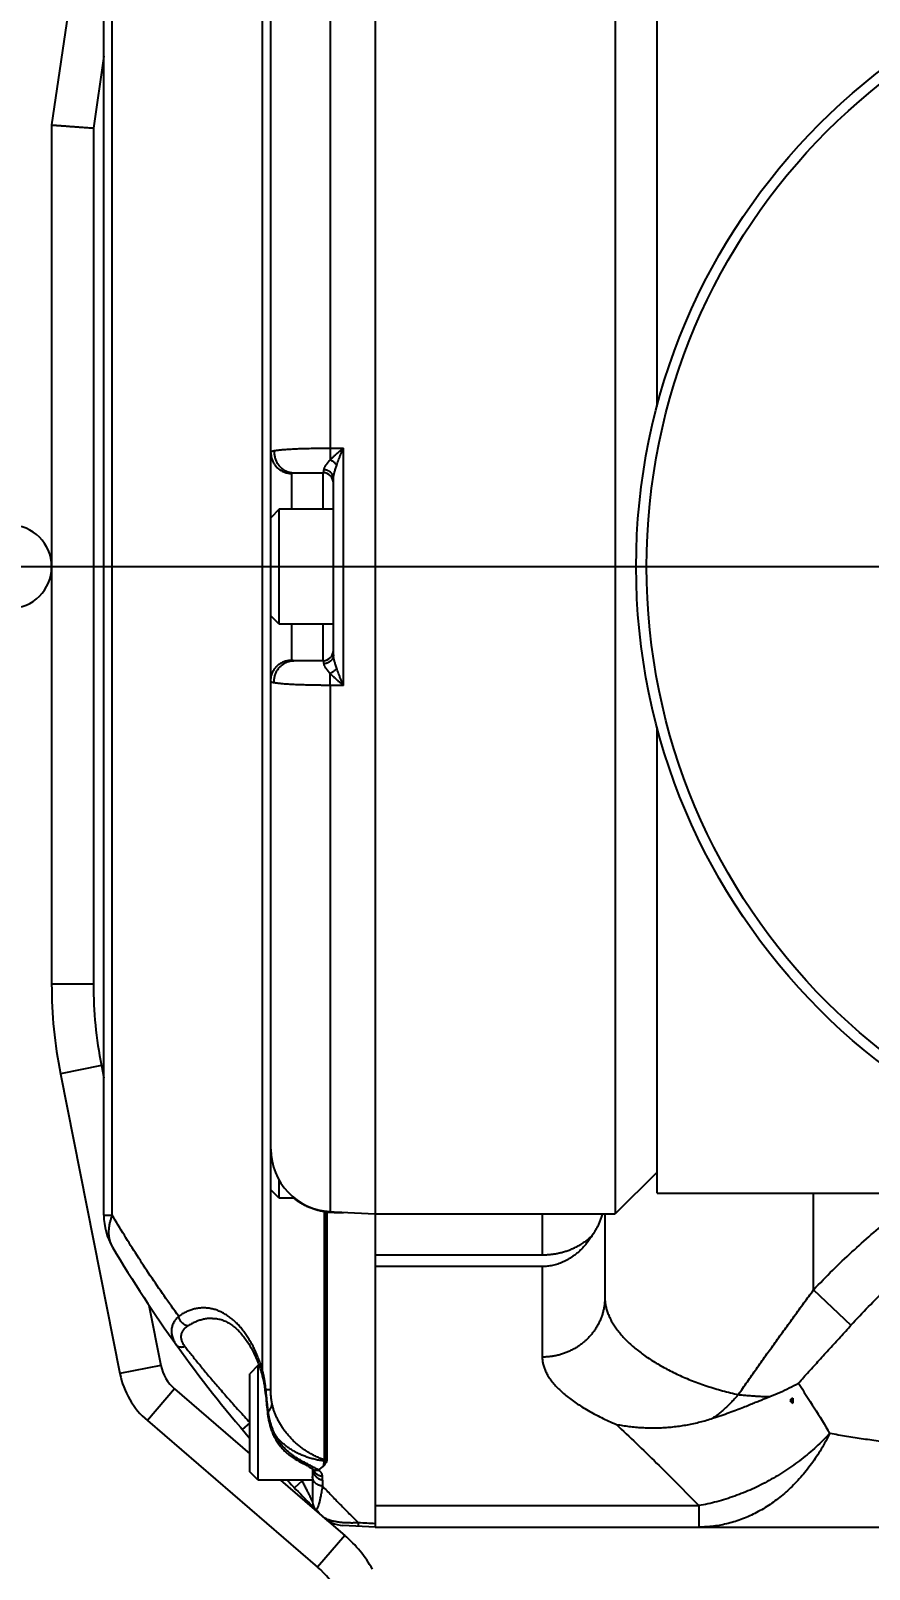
# Model space of a CAD drawing. Extents: x 0 to 3364, y 0 to 2376.
# Drawn here: x 867.2 to 907.3, y 1462.3 to 1536 of the extents above; entities that cross this region are included whole.
import ezdxf

# ---------------------------------------------------------------- set-up
doc = ezdxf.new("R2010")
doc.units = 0
doc.header["$LTSCALE"] = 185.02
doc.header["$PDMODE"] = 3
doc.header["$PDSIZE"] = 0.3125
doc.linetypes.add('CENTER', pattern=[0.6, 0.375, -0.075, 0.075, -0.075])
doc.layers.get('0').update_dxf_attribs({"linetype": 'CONTINUOUS'})
doc.layers.get('DEFPOINTS').update_dxf_attribs({"linetype": 'CONTINUOUS'})
doc.layers.add('95_ALL_DIM', color=7, linetype='CONTINUOUS')
doc.layers.add('DEFAULT_1', color=7, linetype='CENTER')
doc.styles.get("Standard").update_dxf_attribs({"font": 'txt', "width": 0.8})
doc.dimstyles.new('DIMSTYLE_2', dxfattribs={"dimtxt": 16, "dimasz": 6, "dimexe": 0.18, "dimexo": 0.0625, "dimgap": 0.09, "dimtad": 1, "dimdec": 3, "dimdsep": 46, "dimtxsty": 'Standard', "dimblk": 'OPEN', "dimblk1": 'OPEN', "dimblk2": 'OPEN', "dimcen": 0.09, "dimadec": 0, "dimazin": 0, "dimtp": 0.5, "dimtm": 0.5, "dimtfac": 1, "dimtdec": 3, "dimtofl": 0, "dimtmove": 0, "dimatfit": 3, "dimldrblk": 'OPEN', "dimfxl": 1, "dimtolj": 1, "dimarcsym": 0})

# ---------------------------------------------------------------- blocks, each defined once
blk = doc.blocks.new('_OPEN')
at = {"color": 0, "linetype": 'ByBlock'}
for p, q in [((0, 0), (-1, 0.233)), ((-1, -0.233), (0, 0)), ((-1, 0), (0, 0))]:
    blk.add_line(p, q, dxfattribs=at)
blk = doc.blocks.new('*D6')
at = {"layer": '95_ALL_DIM', "color": 0, "transparency": 16777216}
for p, q in [((827.164, 1490.032), (827.164, 1657.481)), ((833.164, 1657.301), (1019.164, 1657.301)), ((1025.164, 1490.032), (1025.164, 1657.481))]:
    blk.add_line(p, q, dxfattribs=at)
at = {"layer": 'DEFPOINTS', "color": 0, "transparency": 16777216}
for p in [(1025.164, 1657.301), (827.164, 1489.97), (1025.164, 1489.97)]:
    blk.add_point(p, dxfattribs=at)
at = {"layer": '95_ALL_DIM', "color": 0, "transparency": 16777216, "xscale": 6, "yscale": 6, "zscale": 6, "rotation": 180}
blk.add_blockref('_OPEN', (827.164, 1657.301), dxfattribs=at)
at = {"layer": '95_ALL_DIM', "color": 0, "transparency": 16777216, "xscale": 6, "yscale": 6, "zscale": 6}
blk.add_blockref('_OPEN', (1025.164, 1657.301), dxfattribs=at)
at = {"layer": '95_ALL_DIM', "color": 0, "transparency": 16777216, "insert": (927.221, 1665.391), "char_height": 16, "attachment_point": 5}
blk.add_mtext('\\A1;198', dxfattribs=at)

msp = doc.modelspace()

# ---------------------------------------------------------------- linework, layer by layer
for p, q in [((878.6641, 1470.881), (878.6641, 1549.7218)), ((878.2622, 1471.8287), (878.2622, 1548.7741)), ((870.1641, 1545.2134), (868.1641, 1531.4595)), ((870.6641, 1479.241), (870.6641, 1541.3618)), ((871.0661, 1479.2408), (871.0661, 1541.362)), ((881.5071, 1541.1884), (881.5071, 1515.9852)), ((883.6641, 1541.3014), (883.6641, 1464.3014)), ((895.1641, 1541.3014), (895.1641, 1479.3014)), ((897.1641, 1517.9801), (897.1641, 1540.3014)), ((870.6641, 1534.7533), (870.1641, 1531.3149)), ((868.1641, 1531.4595), (868.1641, 1490.3014)), ((870.1641, 1531.3149), (870.1641, 1490.3014)), ((882.138, 1504.6178), (882.138, 1515.985)), ((879.6641, 1513.0514), (879.6641, 1514.77)), ((879.7707, 1514.8014), (881.1641, 1514.8014)), ((881.1641, 1513.0514), (881.1641, 1514.8014)), ((881.6641, 1506.076), (881.6641, 1514.5268)), ((879.0641, 1513.0514), (878.6641, 1512.6514)), ((879.0641, 1507.5514), (879.0641, 1513.0514)), ((881.6641, 1513.0514), (879.0641, 1513.0514)), ((879.0641, 1507.5514), (878.6641, 1507.9514)), ((881.6641, 1507.5514), (879.0641, 1507.5514)), ((879.6641, 1505.8328), (879.6641, 1507.5514)), ((881.1641, 1505.8014), (881.1641, 1507.5514)), ((881.1641, 1505.8014), (879.7707, 1505.8014)), ((881.5071, 1504.6176), (881.5071, 1479.4145)), ((897.1641, 1480.3014), (897.1641, 1502.6227)), ((870.1641, 1490.3014), (868.1641, 1490.3014)), ((870.5467, 1486.4083), (868.585, 1486.019)), ((870.5467, 1486.4083), (870.6641, 1485.8165)), ((868.585, 1486.019), (871.4355, 1471.6549)), ((897.1641, 1481.3014), (895.1641, 1479.3014)), ((879.0641, 1480.0514), (878.6641, 1480.4514)), ((879.0641, 1480.0514), (879.0641, 1480.9139)), ((879.8107, 1480.0514), (879.0641, 1480.0514)), ((897.1641, 1480.3014), (915.6641, 1480.3014)), ((904.6641, 1475.672), (904.6641, 1480.3014)), ((870.6641, 1479.241), (871.0661, 1479.241)), ((881.2356, 1479.4411), (881.2688, 1479.4352)), ((881.2356, 1467.5191), (881.2356, 1479.4071)), ((881.2746, 1467.5125), (881.2746, 1479.3999)), ((881.3589, 1479.4222), (883.6641, 1479.3014)), ((881.3589, 1467.5018), (881.3589, 1479.3882)), ((882.138, 1479.3712), (882.138, 1479.3814)), ((883.6641, 1479.3014), (895.1641, 1479.3014)), ((891.6641, 1479.3014), (891.6641, 1477.3453)), ((894.6641, 1479.3014), (894.6641, 1475.2929)), ((883.6641, 1477.3453), (891.6641, 1477.3453)), ((891.6641, 1476.7824), (883.6641, 1476.7824)), ((891.6641, 1476.7824), (891.6641, 1472.4443)), ((904.6641, 1475.672), (906.4558, 1473.9705)), ((872.8236, 1474.9352), (873.3973, 1472.0442)), ((873.3973, 1472.0442), (871.4355, 1471.6549)), ((878.0641, 1472.0514), (877.6641, 1471.6514)), ((877.6641, 1466.9514), (877.6641, 1471.6514)), ((878.0641, 1466.5514), (878.0641, 1472.0514)), ((878.0956, 1472.0514), (878.0641, 1472.0514)), ((874.0546, 1470.9175), (872.7501, 1469.4014)), ((874.0546, 1470.9175), (877.6641, 1467.8117)), ((878.3903, 1470.8179), (878.3981, 1470.7549)), ((878.6641, 1470.881), (878.426, 1470.881)), ((878.3981, 1470.7549), (878.4171, 1470.5944)), ((878.4171, 1470.5944), (878.4358, 1470.4268)), ((878.4358, 1470.4268), (878.4644, 1470.1623)), ((878.4644, 1470.1623), (878.484, 1469.9772)), ((903.5303, 1470.3735), (903.6641, 1470.3735)), ((903.6641, 1470.4737), (903.6641, 1470.2316)), ((872.7501, 1469.4014), (880.9065, 1462.3835)), ((878.484, 1469.9772), (878.506, 1469.7635)), ((877.6641, 1469.2927), (877.2926, 1468.9786)), ((878.6217, 1469.1677), (878.6859, 1469.1855)), ((878.8557, 1468.576), (878.9372, 1468.619)), ((879.9286, 1467.5048), (879.9663, 1467.5755)), ((879.9286, 1467.5048), (880.0268, 1467.452)), ((880.0268, 1467.452), (880.1809, 1467.3682)), ((880.1809, 1467.3682), (880.317, 1467.2936)), ((880.317, 1467.2936), (880.3973, 1467.2491)), ((880.3973, 1467.2491), (880.4521, 1467.2183)), ((880.4521, 1467.2183), (880.4862, 1467.199)), ((880.4862, 1467.199), (880.5182, 1467.1807)), ((880.5182, 1467.1807), (880.5483, 1467.1632)), ((880.5483, 1467.1632), (880.5764, 1467.1467)), ((878.0641, 1466.5514), (877.6641, 1466.9514)), ((880.6641, 1466.5514), (878.0641, 1466.5514)), ((879.1289, 1466.5514), (881.1096, 1464.8472)), ((880.1641, 1466.5264), (879.8019, 1466.1817)), ((880.1641, 1466.5264), (880.1641, 1466.5514)), ((880.6641, 1467.0924), (880.6641, 1465.4991)), ((881.138, 1466.5545), (881.138, 1466.7519)), ((881.138, 1466.5545), (881.138, 1466.2704)), ((883.6641, 1465.3295), (899.1706, 1465.3295)), ((899.1706, 1465.3295), (899.1706, 1464.3014)), ((881.333, 1464.6549), (882.211, 1463.8995)), ((883.6641, 1464.3014), (882.1196, 1464.3824)), ((883.6641, 1464.3014), (968.6641, 1464.3014)), ((882.211, 1463.8995), (880.9065, 1462.3835))]:
    msp.add_line(p, q)
for points in [[(881.2688, 1479.4352), (881.2789, 1479.4329), (881.2947, 1479.4298), (881.3107, 1479.4271), (881.3267, 1479.425), (881.3427, 1479.4233), (881.3589, 1479.4222)], [(875.8747, 1474.3014), (875.8948, 1474.3013), (875.9514, 1474.2992), (876.0073, 1474.2948), (876.0626, 1474.2882), (876.1173, 1474.2794), (876.1714, 1474.2684), (876.2251, 1474.2554), (876.2782, 1474.2403), (876.3309, 1474.2232), (876.3831, 1474.2042), (876.4348, 1474.1833), (876.4861, 1474.1605), (876.5369, 1474.136), (876.5872, 1474.1096), (876.637, 1474.0816), (876.6862, 1474.0518), (876.735, 1474.0204), (876.7832, 1473.9874), (876.831, 1473.9528), (876.8782, 1473.9167), (876.925, 1473.8789), (876.9713, 1473.8396), (877.0172, 1473.7988), (877.0626, 1473.7564), (877.1075, 1473.7125), (877.152, 1473.6672), (877.1959, 1473.6204), (877.2393, 1473.5721), (877.2822, 1473.5225), (877.3246, 1473.4715), (877.3664, 1473.4191), (877.4076, 1473.3653), (877.4483, 1473.3103), (877.4884, 1473.2539), (877.5278, 1473.1964), (877.5667, 1473.1376), (877.6049, 1473.0776), (877.6425, 1473.0164), (877.6794, 1472.9541), (877.7156, 1472.8906), (877.7512, 1472.8261), (877.7861, 1472.7606), (877.8202, 1472.694), (877.8537, 1472.6264), (877.8864, 1472.5579), (877.9184, 1472.4885), (877.9497, 1472.4181), (877.9802, 1472.3469), (878.01, 1472.2749), (878.039, 1472.202), (878.0672, 1472.1284), (878.0947, 1472.054), (878.1214, 1471.9789), (878.1473, 1471.9031), (878.1724, 1471.8267), (878.1967, 1471.7496), (878.2161, 1471.6856)], [(878.2161, 1471.6856), (878.2275, 1471.6468), (878.2422, 1471.5942), (878.2565, 1471.5405), (878.2703, 1471.4855), (878.2837, 1471.4293), (878.2966, 1471.3719), (878.3091, 1471.3133), (878.3211, 1471.2534), (878.3326, 1471.1924), (878.3437, 1471.1302), (878.3544, 1471.0669), (878.3645, 1471.0024), (878.3742, 1470.9367), (878.3835, 1470.8699), (878.3903, 1470.8179)], [(878.506, 1469.7635), (878.5125, 1469.7087), (878.5199, 1469.6537), (878.5281, 1469.5985), (878.5372, 1469.5431), (878.5473, 1469.4876), (878.5582, 1469.4318), (878.57, 1469.376), (878.5827, 1469.32), (878.5963, 1469.2638), (878.6108, 1469.2076), (878.6217, 1469.1677)], [(878.6217, 1469.1677), (878.6332, 1469.1271), (878.6497, 1469.0727), (878.6671, 1469.0187), (878.6854, 1468.9654), (878.7047, 1468.9127), (878.7248, 1468.8606), (878.7458, 1468.8091), (878.7677, 1468.7582), (878.7904, 1468.708), (878.8139, 1468.6584), (878.8383, 1468.6096), (878.8557, 1468.576)], [(878.8557, 1468.576), (878.8758, 1468.5386), (878.904, 1468.4885), (878.9333, 1468.4392), (878.9636, 1468.3905), (878.995, 1468.3427), (879.0275, 1468.2955), (879.061, 1468.2491), (879.0956, 1468.2035), (879.1312, 1468.1587), (879.1678, 1468.1147), (879.2054, 1468.0714), (879.2441, 1468.029), (879.2838, 1467.9873), (879.3245, 1467.9466), (879.3662, 1467.9066), (879.4089, 1467.8675), (879.4525, 1467.8292), (879.4972, 1467.7918), (879.5429, 1467.7553), (879.5895, 1467.7198), (879.6371, 1467.6851), (879.6857, 1467.6513), (879.7352, 1467.6186), (879.7857, 1467.5867), (879.8372, 1467.5559), (879.8896, 1467.526), (879.9286, 1467.5048)], [(880.5764, 1467.1467), (880.6025, 1467.131), (880.6149, 1467.1234), (880.6267, 1467.1162), (880.638, 1467.1091), (880.6489, 1467.1022), (880.6592, 1467.0956), (880.6689, 1467.0893), (880.6781, 1467.0832), (880.6868, 1467.0774), (880.688, 1467.0766)], [(880.688, 1467.0765), (880.6923, 1467.0735), (880.6959, 1467.071), (880.699, 1467.0686), (880.7016, 1467.0666), (880.7038, 1467.0648), (880.7057, 1467.0632), (880.7071, 1467.062), (880.7081, 1467.061), (880.7087, 1467.0604), (880.7091, 1467.0601)]]:
    msp.add_lwpolyline(points)
for radius in [30, 29.5]:
    msp.add_circle((926.1641, 1510.3014), radius)
for centre, radius, start, end in [((881.1641, 1514.3014), 0.5, 359.999972, 90), ((866.1641, 1510.3014), 2, 270, 90), ((881.1641, 1506.3014), 0.5, 270, 360), ((890.1641, 1490.3014), 22, 180, 191.224594), ((890.1641, 1490.3014), 20, 180, 191.224594), ((881.6641, 1482.4103), 3, 180, 267), ((873.6641, 1479.241), 3, 180, 210.609711), ((926.1641, 1510.3014), 64, 210.609711, 220.728017), ((875.359, 1472.4335), 4, 191.224594, 229.290619), ((875.359, 1472.4335), 2, 191.224594, 229.290619), ((926.1641, 1510.3014), 64, 223.125508, 225.294971), ((926.1641, 1510.3014), 63.5, 223.549221, 223.580259), ((881.1641, 1465.4991), 0.5, 180, 224.873891), ((882.1981, 1465.8803), 1.5, 225.294968, 266.999997), ((878.2976, 1459.3514), 6, 29.265197, 49.290619), ((878.2976, 1459.3514), 4, 4.236437, 49.290619)]:
    msp.add_arc(centre, radius, start, end)
for points, start_tangent, end_tangent in [([(868.1641, 1531.4595), (868.1768, 1531.4586), (868.1925, 1531.4575), (868.2144, 1531.4559), (868.2425, 1531.4539), (868.2767, 1531.4514), (868.3168, 1531.4485), (868.3627, 1531.4452), (868.4143, 1531.4414), (868.4714, 1531.4373), (868.5338, 1531.4328), (868.6014, 1531.4279), (868.6738, 1531.4227), (868.7509, 1531.4171), (868.8325, 1531.4112), (868.9183, 1531.405), (869.0079, 1531.3985), (869.1012, 1531.3917), (869.1978, 1531.3848), (869.2974, 1531.3776), (869.3998, 1531.3702), (869.5045, 1531.3626), (869.6113, 1531.3549), (869.7198, 1531.347), (869.8297, 1531.3391), (869.9406, 1531.331), (870.0522, 1531.323), (870.1641, 1531.3149)], (0.9973947, -0.072138), (0.9973947, -0.072138)), ([(878.6641, 1515.763), (878.6685, 1515.7852), (878.6816, 1515.8054), (878.7038, 1515.8234), (878.7349, 1515.8391), (878.775, 1515.8525), (878.8239, 1515.8635)], (0.0000243, 1), (0.9833779, 0.1815705)), ([(878.6641, 1515.763), (878.6679, 1515.6764), (878.6793, 1515.5906), (878.6982, 1515.506), (878.7244, 1515.4234), (878.7578, 1515.3433), (878.7981, 1515.2665), (878.845, 1515.1934), (878.8981, 1515.1247), (878.957, 1515.0608), (879.0213, 1515.0023), (879.0906, 1514.9496), (879.1641, 1514.903), (879.2415, 1514.863), (879.3221, 1514.8299), (879.4053, 1514.8038), (879.4905, 1514.7851), (879.577, 1514.7738), (879.6641, 1514.77)], (0, -1), (1, 0)), ([(878.8239, 1515.8635), (878.8224, 1515.7776), (878.8278, 1515.6918), (878.8402, 1515.6069), (878.8595, 1515.5235), (878.8855, 1515.442), (878.918, 1515.3632), (878.9568, 1515.2877), (879.0016, 1515.216), (879.0522, 1515.1485), (879.108, 1515.0859), (879.1687, 1515.0286), (879.2338, 1514.977), (879.3029, 1514.9314), (879.3755, 1514.8923), (879.451, 1514.8599), (879.5288, 1514.8345), (879.6084, 1514.8161), (879.6892, 1514.8051), (879.7707, 1514.8014)], (-0.0588832, -0.9982649), (1, -0.0000001)), ([(878.8239, 1515.8635), (878.8903, 1515.8745), (878.9677, 1515.8852), (879.0557, 1515.8955), (879.154, 1515.9053), (879.2621, 1515.9147), (879.3797, 1515.9235), (879.5061, 1515.9319), (879.641, 1515.9397), (879.7837, 1515.9469), (879.9337, 1515.9536), (880.0904, 1515.9596), (880.2532, 1515.9651), (880.4214, 1515.9699), (880.5944, 1515.9741), (880.7715, 1515.9776), (880.952, 1515.9805), (881.1353, 1515.9827), (881.3206, 1515.9843), (881.5071, 1515.9852)], (0.9833764, 0.181579), (0.9999955, 0.0029996)), ([(881.5071, 1515.9852), (881.5065, 1515.9038), (881.5062, 1515.8218), (881.5063, 1515.7396), (881.5068, 1515.6579), (881.5076, 1515.5771), (881.5087, 1515.4978), (881.5102, 1515.4206)], (-0.0099532, -0.9999505), (0.021921, -0.9997597)), ([(881.5071, 1515.9852), (881.7166, 1515.9851), (881.9269, 1515.985), (882.138, 1515.985)], (0.9999999, -0.0003222), (0.9999999, -0.0003215)), ([(881.5102, 1515.4206), (881.5928, 1515.5024), (881.686, 1515.591), (881.7889, 1515.685), (881.9, 1515.7833), (882.0175, 1515.8842), (882.138, 1515.985)], (0.7016385, 0.7125331), (0.7708338, 0.6370363)), ([(881.8249, 1515.1721), (881.8657, 1515.288), (881.9121, 1515.4142), (881.9633, 1515.549), (882.0188, 1515.6908), (882.0776, 1515.8374), (882.138, 1515.985)], (0.325785, 0.9454439), (0.3816024, 0.9243266)), ([(881.2119, 1514.9517), (881.217, 1514.98), (881.2266, 1515.0117), (881.2414, 1515.0473), (881.2617, 1515.087), (881.2879, 1515.1311), (881.3201, 1515.1797), (881.3586, 1515.233), (881.4033, 1515.2909), (881.454, 1515.3534), (881.5102, 1515.4206)], (0.1037025, 0.9946084), (0.6458018, 0.7635051)), ([(881.8249, 1515.1721), (881.7949, 1515.2047), (881.7614, 1515.2376), (881.7247, 1515.2705), (881.6854, 1515.3028), (881.6438, 1515.3344), (881.6004, 1515.3648), (881.5557, 1515.3936), (881.5102, 1515.4206)], (-0.6562995, 0.7545005), (-0.8694453, 0.4940291)), ([(881.6641, 1514.5268), (881.6654, 1514.5643), (881.6694, 1514.6066), (881.6763, 1514.6545), (881.6865, 1514.7085), (881.7002, 1514.7688), (881.7176, 1514.8356), (881.7388, 1514.9093), (881.7639, 1514.9899), (881.7926, 1515.0775), (881.8249, 1515.1721)], (0.000004, 1), (0.32578, 0.9454456)), ([(879.6641, 1514.77), (879.667, 1514.7795), (879.6758, 1514.7874), (879.6906, 1514.7936), (879.7113, 1514.798), (879.7381, 1514.8006), (879.7707, 1514.8014)], (0.0000438, 1), (1, 0.0000047)), ([(881.1641, 1514.8014), (881.1725, 1514.8038), (881.1801, 1514.8111), (881.1869, 1514.8232), (881.193, 1514.84), (881.1985, 1514.8614), (881.2035, 1514.8872), (881.2079, 1514.9173), (881.2119, 1514.9517)], (1, 0.0000152), (0.1036873, 0.9946099)), ([(881.6641, 1514.5268), (881.6614, 1514.5717), (881.6531, 1514.6161), (881.6394, 1514.6595), (881.6204, 1514.7014), (881.5963, 1514.7414), (881.5675, 1514.779), (881.5342, 1514.8138), (881.4968, 1514.8455), (881.4557, 1514.8736), (881.4114, 1514.8978), (881.3643, 1514.9179), (881.315, 1514.9337), (881.264, 1514.945), (881.2119, 1514.9517)], (0.0000005, 1), (-0.9966569, 0.0817012)), ([(878.6641, 1504.8398), (878.6679, 1504.9264), (878.6793, 1505.0123), (878.6982, 1505.0968), (878.7244, 1505.1795), (878.7578, 1505.2595), (878.7981, 1505.3363), (878.845, 1505.4094), (878.8981, 1505.4781), (878.957, 1505.542), (879.0213, 1505.6005), (879.0906, 1505.6533), (879.1641, 1505.6998), (879.2415, 1505.7398), (879.3221, 1505.7729), (879.4053, 1505.799), (879.4905, 1505.8177), (879.577, 1505.8291), (879.6641, 1505.8328)], (0, 1), (1, 0)), ([(878.8239, 1504.7393), (878.8224, 1504.8252), (878.8278, 1504.911), (878.8402, 1504.9959), (878.8595, 1505.0794), (878.8855, 1505.1608), (878.918, 1505.2396), (878.9568, 1505.3151), (879.0016, 1505.3869), (879.0522, 1505.4543), (879.108, 1505.5169), (879.1687, 1505.5742), (879.2338, 1505.6258), (879.3029, 1505.6714), (879.3755, 1505.7105), (879.451, 1505.7429), (879.5288, 1505.7684), (879.6084, 1505.7867), (879.6892, 1505.7977), (879.7707, 1505.8014)], (-0.0588832, 0.9982649), (1, 0.0000001)), ([(879.7707, 1505.8014), (879.7381, 1505.8023), (879.7113, 1505.8049), (879.6906, 1505.8092), (879.6758, 1505.8154), (879.667, 1505.8233), (879.6641, 1505.8328)], (-1, 0.0000046), (-0.0000425, 1)), ([(881.2119, 1505.6511), (881.2079, 1505.6855), (881.2035, 1505.7156), (881.1985, 1505.7414), (881.193, 1505.7628), (881.1869, 1505.7796), (881.1801, 1505.7917), (881.1725, 1505.799), (881.1641, 1505.8014)], (-0.1036868, 0.99461), (-1, 0.0000152)), ([(881.6641, 1506.076), (881.6614, 1506.0311), (881.6531, 1505.9867), (881.6394, 1505.9433), (881.6204, 1505.9014), (881.5963, 1505.8614), (881.5675, 1505.8238), (881.5342, 1505.789), (881.4968, 1505.7574), (881.4557, 1505.7293), (881.4114, 1505.705), (881.3643, 1505.6849), (881.315, 1505.6691), (881.264, 1505.6578), (881.2119, 1505.6511)], (0.0000003, -1), (-0.9966568, -0.0817019)), ([(881.5102, 1505.1822), (881.454, 1505.2494), (881.4033, 1505.3119), (881.3586, 1505.3698), (881.3201, 1505.4231), (881.2879, 1505.4717), (881.2617, 1505.5158), (881.2414, 1505.5556), (881.2266, 1505.5912), (881.217, 1505.6228), (881.2119, 1505.6511)], (-0.6458012, 0.7635056), (-0.1037014, 0.9946085)), ([(881.8249, 1505.4307), (881.7926, 1505.5254), (881.7639, 1505.6129), (881.7388, 1505.6935), (881.7176, 1505.7673), (881.7002, 1505.834), (881.6865, 1505.8944), (881.6763, 1505.9483), (881.6694, 1505.9962), (881.6654, 1506.0385), (881.6641, 1506.076)], (-0.3257854, 0.9454437), (-0.0000038, 1)), ([(878.8239, 1504.7393), (878.775, 1504.7503), (878.7349, 1504.7637), (878.7038, 1504.7794), (878.6816, 1504.7975), (878.6685, 1504.8176), (878.6641, 1504.8398)], (-0.9833764, 0.1815788), (-0.0000236, 1)), ([(881.5071, 1504.6176), (881.3206, 1504.6185), (881.1353, 1504.6201), (880.952, 1504.6223), (880.7715, 1504.6252), (880.5944, 1504.6287), (880.4214, 1504.6329), (880.2532, 1504.6377), (880.0904, 1504.6432), (879.9337, 1504.6492), (879.7837, 1504.6559), (879.641, 1504.6631), (879.5061, 1504.6709), (879.3797, 1504.6793), (879.2621, 1504.6881), (879.154, 1504.6975), (879.0557, 1504.7073), (878.9677, 1504.7176), (878.8903, 1504.7283), (878.8239, 1504.7393)], (-0.9999955, 0.0029996), (-0.9833775, 0.1815727)), ([(881.5071, 1504.6176), (881.5065, 1504.699), (881.5062, 1504.781), (881.5063, 1504.8632), (881.5068, 1504.9449), (881.5076, 1505.0257), (881.5087, 1505.105), (881.5102, 1505.1822)], (-0.0099532, 0.9999505), (0.0219211, 0.9997597)), ([(881.8249, 1505.4307), (881.7949, 1505.3981), (881.7614, 1505.3652), (881.7247, 1505.3323), (881.6854, 1505.3), (881.6438, 1505.2684), (881.6004, 1505.238), (881.5557, 1505.2092), (881.5102, 1505.1822)], (-0.6562985, -0.7545014), (-0.869445, -0.4940298)), ([(882.138, 1504.6178), (882.0175, 1504.7186), (881.9, 1504.8195), (881.7889, 1504.9178), (881.686, 1505.0118), (881.5927, 1505.1004), (881.5102, 1505.1822)], (-0.7708351, 0.6370347), (-0.7016247, 0.7125467)), ([(882.138, 1504.6178), (882.0776, 1504.7654), (882.0188, 1504.912), (881.9633, 1505.0538), (881.9121, 1505.1886), (881.8657, 1505.3148), (881.8249, 1505.4307)], (-0.3816006, 0.9243273), (-0.3257884, 0.9454427)), ([(882.138, 1504.6178), (881.9269, 1504.6178), (881.7166, 1504.6177), (881.5071, 1504.6176)], (-0.9999999, -0.0003215), (-0.9999999, -0.0003222)), ([(881.2356, 1479.4071), (881.049, 1479.4401), (880.8648, 1479.4848), (880.6839, 1479.541), (880.5068, 1479.6085), (880.3344, 1479.6871), (880.1673, 1479.7764), (880.0061, 1479.8761), (879.8516, 1479.9858), (879.7683, 1480.0513)], (-0.9897417, 0.1428687), (-0.7750001, 0.6319612)), ([(904.6641, 1475.672), (905.5792, 1476.6044), (906.5017, 1477.4841), (907.4302, 1478.3119), (908.3635, 1479.0893), (909.3006, 1479.8174), (909.9628, 1480.3016)], (0.6886169, 0.7251253), (0.8143439, 0.5803826)), ([(906.4558, 1473.9705), (907.2946, 1474.8641), (908.1402, 1475.7071), (908.9913, 1476.5005), (909.8468, 1477.2455), (910.7059, 1477.9432), (911.5676, 1478.595), (912.4314, 1479.202), (913.2965, 1479.7653), (914.1623, 1480.2861), (914.1891, 1480.3016)], (0.6723777, 0.7402082), (0.8666202, 0.4989684)), ([(871.0661, 1479.241), (871.0076, 1479.0891), (870.9608, 1478.9379), (870.9259, 1478.788), (870.9031, 1478.6401), (870.8924, 1478.4948), (870.8939, 1478.3528), (870.9076, 1478.2148), (870.9334, 1478.0812), (870.9712, 1477.9528), (871.0209, 1477.83), (871.0822, 1477.7134)], (-0.3900042, -0.9208131), (0.5091873, -0.8606557)), ([(874.2502, 1474.3994), (873.5555, 1475.3736), (872.8912, 1476.3448), (872.2557, 1477.3128), (871.6478, 1478.2781), (871.0661, 1479.2408)], (-0.5885559, 0.8084565), (-0.5091874, 0.8606557)), ([(881.2356, 1479.4071), (881.2354, 1479.4114), (881.235, 1479.4212), (881.2344, 1479.4365), (881.2342, 1479.4415)], (-0.0401531, 0.9991935), (-0.0413065, 0.9991465)), ([(881.2746, 1479.3999), (881.2551, 1479.4039), (881.2356, 1479.4071)], (-0.9753099, 0.2208406), (-0.9897484, 0.1428222)), ([(881.2746, 1479.3999), (881.2796, 1479.4041), (881.2841, 1479.407), (881.2904, 1479.4111), (881.2983, 1479.4163), (881.3079, 1479.4229), (881.3133, 1479.4267)], (0.0092022, 0.9999577), (0.8087845, 0.5881052)), ([(881.2746, 1479.3999), (881.3024, 1479.3944), (881.3306, 1479.3905), (881.3589, 1479.3882)], (0.9753102, -0.2208393), (0.9986303, -0.0523216)), ([(881.3133, 1479.4267), (881.3182, 1479.4304)], (0.8087845, 0.5881052), (0.8014653, 0.5980412)), ([(881.3589, 1479.3882), (881.363, 1479.3886), (881.3689, 1479.3886), (881.378, 1479.3885), (881.3905, 1479.3883), (881.4063, 1479.3879), (881.4255, 1479.3873), (881.4482, 1479.3867), (881.4743, 1479.3858), (881.5036, 1479.3849), (881.5365, 1479.3838), (881.5734, 1479.3826), (881.6144, 1479.3813), (881.6599, 1479.3798), (881.7093, 1479.3782), (881.7635, 1479.3765), (881.8227, 1479.3748), (881.8861, 1479.373), (881.9486, 1479.3714), (882.001, 1479.3703), (882.0441, 1479.3696), (882.0786, 1479.3692), (882.105, 1479.3692), (882.1234, 1479.3696), (882.1344, 1479.3702), (882.138, 1479.3712)], (0.0041372, 0.9999914), (0.0003516, 0.9999999)), ([(882.0383, 1479.3866), (882.0876, 1479.3764), (882.1211, 1479.3724)], (0.9678037, -0.2517062), (0.9962947, -0.0860051)), ([(882.1211, 1479.3724), (882.138, 1479.3712)], (0.9962947, -0.0860051), (0.9986297, -0.0523321)), ([(894.0493, 1478.263), (894.1525, 1478.4092), (894.2471, 1478.5615), (894.3327, 1478.7193), (894.4091, 1478.8822), (894.476, 1479.0495), (894.533, 1479.2207), (894.5561, 1479.3014)], (0.6002697, 0.7997976), (0.2620176, 0.9650631)), ([(891.6641, 1477.3453), (891.8327, 1477.349), (892.0017, 1477.3602), (892.171, 1477.3791), (892.3416, 1477.4059), (892.5135, 1477.4413), (892.6863, 1477.4856), (892.8608, 1477.5399), (893.0364, 1477.6048), (893.2125, 1477.6813), (893.388, 1477.7702), (893.5611, 1477.8722), (893.7306, 1477.988), (893.8942, 1478.1183), (894.0493, 1478.263)], (1, 0), (0.7025758, 0.711609)), ([(894.0493, 1478.263), (893.9182, 1478.0638), (893.7823, 1477.8832), (893.6432, 1477.7205), (893.5024, 1477.575), (893.3613, 1477.4458), (893.2208, 1477.3318), (893.0815, 1477.2318), (892.9438, 1477.1445), (892.8082, 1477.0689), (892.6746, 1477.004), (892.543, 1476.9489), (892.4136, 1476.9027), (892.2858, 1476.8648), (892.1594, 1476.8345), (892.0347, 1476.8115), (891.9107, 1476.7952), (891.7873, 1476.7856), (891.6641, 1476.7824)], (-0.5231315, -0.852252), (-1, 0)), ([(894.6641, 1475.2929), (894.6582, 1475.114), (894.6405, 1474.9359), (894.611, 1474.7591), (894.5699, 1474.5845), (894.5173, 1474.4126), (894.4535, 1474.2443), (894.3786, 1474.08), (894.2931, 1473.9206), (894.1971, 1473.7665), (894.0912, 1473.6185), (893.9757, 1473.4771), (893.851, 1473.3429), (893.7178, 1473.2163), (893.5764, 1473.098), (893.4275, 1472.9883), (893.2716, 1472.8877), (893.1094, 1472.7966), (892.9415, 1472.7154), (892.7685, 1472.6443), (892.5912, 1472.5837), (892.4102, 1472.5338), (892.2263, 1472.4947), (892.0401, 1472.4667), (891.8525, 1472.4499), (891.6641, 1472.4443)], (0, -1), (-1, 0)), ([(894.6641, 1475.2929), (894.6735, 1475.106), (894.7016, 1474.9165), (894.7484, 1474.7246), (894.814, 1474.531), (894.8983, 1474.336), (895.0012, 1474.14), (895.1224, 1473.9436), (895.2618, 1473.7473), (895.4191, 1473.5515), (895.594, 1473.3569), (895.7859, 1473.164), (895.9945, 1472.9734), (896.2192, 1472.7856), (896.4595, 1472.6011), (896.7148, 1472.4206), (896.9844, 1472.2446), (897.2674, 1472.0737), (897.5633, 1471.9084), (897.8712, 1471.749), (898.1904, 1471.5962), (898.5202, 1471.4501), (898.8597, 1471.3114), (899.2082, 1471.1802), (899.5649, 1471.057), (899.9292, 1470.942), (900.3001, 1470.8354), (900.6772, 1470.7374), (901.0599, 1470.6483)], (0.0000013, -1), (0.9766762, -0.2147177)), ([(901.0599, 1470.6483), (901.4909, 1471.2678), (901.9296, 1471.8907), (902.3748, 1472.5163), (902.8256, 1473.1443), (903.2809, 1473.7741), (903.7397, 1474.4054), (904.2011, 1475.0381), (904.6641, 1475.672)], (0.5686974, 0.8225468), (0.5898768, 0.8074933)), ([(878.2622, 1471.8287), (878.1827, 1472.0787), (878.095, 1472.3234), (877.9992, 1472.5618), (877.8953, 1472.7931), (877.7834, 1473.0166), (877.6634, 1473.2314), (877.5355, 1473.4366), (877.4001, 1473.6311), (877.2573, 1473.8139), (877.1074, 1473.9841), (876.9509, 1474.1406), (876.7882, 1474.2826), (876.6199, 1474.4089), (876.4465, 1474.5189), (876.2687, 1474.6117), (876.0872, 1474.6866), (875.9028, 1474.7432), (875.7162, 1474.7808), (875.5285, 1474.7994), (875.3403, 1474.7986), (875.1526, 1474.7785), (874.9662, 1474.7394), (874.782, 1474.6813), (874.6008, 1474.605), (874.4233, 1474.5108), (874.2502, 1474.3994)], (-0.2862056, 0.9581682), (-0.8187577, -0.5741393)), ([(874.2502, 1474.3994), (874.1611, 1474.3116), (874.0866, 1474.2219), (874.0262, 1474.131), (873.979, 1474.0396), (873.9441, 1473.9482), (873.9205, 1473.8566), (873.9075, 1473.7649), (873.9044, 1473.6732), (873.9108, 1473.5814), (873.9265, 1473.4889), (873.9514, 1473.3958), (873.9857, 1473.3021), (874.0294, 1473.2075), (874.0831, 1473.1121), (874.1472, 1473.0155)], (-0.7446298, -0.6674777), (0.5825901, -0.8127661)), ([(874.6833, 1473.936), (874.6398, 1473.947), (874.5968, 1473.9624), (874.5546, 1473.982), (874.5137, 1474.0057), (874.4744, 1474.0333), (874.4372, 1474.0644), (874.4023, 1474.0987), (874.3702, 1474.136), (874.3411, 1474.1759), (874.3154, 1474.2179), (874.2932, 1474.2617), (874.2749, 1474.3069), (874.2605, 1474.3529), (874.2502, 1474.3994)], (-0.9804245, 0.1968955), (-0.1726747, 0.9849789)), ([(874.6833, 1473.936), (874.6018, 1473.8784), (874.5333, 1473.8185), (874.4773, 1473.7567), (874.4331, 1473.6937), (874.3997, 1473.6298), (874.3764, 1473.5651), (874.3624, 1473.4996), (874.3572, 1473.4334), (874.3604, 1473.3665), (874.3718, 1473.2986), (874.3913, 1473.2297), (874.419, 1473.1597), (874.4551, 1473.0886), (874.4997, 1473.0163), (874.5536, 1472.9427)], (-0.8432326, -0.5375489), (0.6191567, -0.7852674)), ([(875.8747, 1474.3014), (875.7733, 1474.2988), (875.5856, 1474.2806), (875.3992, 1474.245), (875.215, 1474.1923), (875.0338, 1474.1228), (874.8563, 1474.0372), (874.6833, 1473.936)], (-1, -0.0000981), (-0.8432334, -0.5375476)), ([(903.9403, 1471.1973), (904.4367, 1471.7476), (904.9374, 1472.3002), (905.4414, 1472.8549), (905.9478, 1473.4118), (906.4558, 1473.9705)], (0.6688897, 0.7433617), (0.6723779, 0.7402081)), ([(874.5536, 1472.9427), (874.5075, 1472.9291), (874.4618, 1472.9195), (874.4172, 1472.914), (874.3739, 1472.9126), (874.3326, 1472.9155), (874.2936, 1472.9225), (874.2574, 1472.9335), (874.2243, 1472.9485), (874.1947, 1472.9673), (874.1689, 1472.9897), (874.1472, 1473.0155)], (-0.9477373, -0.3190516), (-0.5825923, 0.8127645)), ([(874.5536, 1472.9427), (874.6923, 1472.7674), (874.8409, 1472.5813), (874.9994, 1472.3843), (875.1681, 1472.1766), (875.3471, 1471.9584), (875.5364, 1471.73), (875.7359, 1471.4916), (875.9457, 1471.2438), (876.1656, 1470.9871), (876.3953, 1470.7219), (876.6344, 1470.4493), (876.8826, 1470.1699), (877.1391, 1469.8847), (877.4033, 1469.5949), (877.6641, 1469.3125)], (0.6191654, -0.7852606), (0.6808633, -0.7324105)), ([(891.6641, 1472.4443), (891.6755, 1472.2672), (891.7098, 1472.0876), (891.767, 1471.9058), (891.8471, 1471.7224), (891.95, 1471.5377), (892.0755, 1471.352), (892.2236, 1471.1659), (892.3939, 1470.9797), (892.5862, 1470.794), (892.7999, 1470.6091), (893.0347, 1470.4256), (893.2901, 1470.2441), (893.5653, 1470.0649), (893.8599, 1469.8887), (894.1731, 1469.7158), (894.5041, 1469.5468), (894.8521, 1469.3823), (895.216, 1469.2226)], (0.0000023, -1), (0.9211289, -0.3892577)), ([(878.2161, 1471.6856), (878.2125, 1471.704), (878.2126, 1471.7274), (878.2178, 1471.7518), (878.2278, 1471.777), (878.2427, 1471.8027), (878.2622, 1471.8287)], (-0.285847, 0.9582753), (0.6418233, 0.7668526)), ([(878.426, 1470.881), (878.4012, 1471.0874), (878.3724, 1471.2859), (878.3398, 1471.4757), (878.3031, 1471.6566), (878.2622, 1471.8287)], (-0.1083629, 0.9941114), (-0.2480279, 0.9687529)), ([(878.3903, 1470.8179), (878.3901, 1470.8191), (878.3913, 1470.834), (878.3978, 1470.8494), (878.4094, 1470.8651), (878.426, 1470.881)], (-0.1273976, 0.9918517), (0.7679385, 0.6405236)), ([(878.5401, 1469.8259), (878.528, 1469.9291), (878.5158, 1470.0341), (878.5036, 1470.1415), (878.4914, 1470.2522), (878.479, 1470.3672), (878.4665, 1470.4872), (878.4537, 1470.6129), (878.4403, 1470.7444), (878.426, 1470.881)], (-0.1164484, 0.9931967), (-0.106319, 0.9943321)), ([(878.7241, 1470.2163), (878.7117, 1470.2794), (878.7005, 1470.3464), (878.6906, 1470.4181), (878.6819, 1470.4952), (878.6747, 1470.5789), (878.6691, 1470.6703), (878.6655, 1470.7706), (878.6641, 1470.881)], (-0.2069628, 0.9783488), (-0.0000012, 1)), ([(902.5677, 1470.5563), (903.037, 1470.7536), (903.4948, 1470.9669), (903.9403, 1471.1973)], (0.9285985, 0.3710859), (0.8778771, 0.478886)), ([(903.9403, 1471.1973), (904.686, 1470.0183), (905.4482, 1468.7972)], (0.5368081, -0.8437044), (0.5267746, -0.850005)), ([(878.5401, 1469.8259), (878.5945, 1469.8935), (878.6395, 1469.9604), (878.675, 1470.0264), (878.7011, 1470.0912), (878.7174, 1470.1546), (878.7241, 1470.2163)], (0.6549752, 0.7556504), (0.0295779, 0.9995625)), ([(881.2356, 1467.5191), (881.0421, 1467.5911), (880.852, 1467.6738), (880.6661, 1467.7666), (880.4855, 1467.8689), (880.3108, 1467.9798), (880.1429, 1468.0989), (879.9825, 1468.2252), (879.8301, 1468.358), (879.6861, 1468.4965), (879.551, 1468.6401), (879.425, 1468.788), (879.3084, 1468.9396), (879.2013, 1469.0941), (879.1039, 1469.2511), (879.0162, 1469.41), (878.9383, 1469.5703), (878.8701, 1469.7315), (878.8117, 1469.8932), (878.763, 1470.0549), (878.7241, 1470.2163)], (-0.9462806, 0.3233467), (-0.2069675, 0.9783478)), ([(901.0599, 1470.6483), (900.9069, 1470.473), (900.746, 1470.3002), (900.5773, 1470.1313), (900.4009, 1469.9671), (900.2166, 1469.8088), (900.0246, 1469.657), (899.8248, 1469.5125)], (-0.644506, -0.7645993), (-0.8228751, -0.5682223)), ([(899.8248, 1469.5125), (900.2296, 1469.6487), (900.6167, 1469.7866), (900.9768, 1469.9208), (901.3009, 1470.0459), (901.5847, 1470.1583), (901.8325, 1470.2581), (902.0498, 1470.3464), (902.2416, 1470.4245), (902.4127, 1470.494), (902.5677, 1470.5563)], (0.9507425, 0.3099818), (0.9285985, 0.3710859)), ([(901.0599, 1470.6483), (901.2904, 1470.6268), (901.5169, 1470.6071), (901.7385, 1470.5899), (901.9548, 1470.5756), (902.1652, 1470.5649), (902.3696, 1470.5583), (902.5677, 1470.5563)], (0.9953371, -0.0964574), (0.9999962, 0.0027648)), ([(903.6641, 1470.4737), (903.6198, 1470.4404), (903.5752, 1470.4069), (903.5303, 1470.3735)], (-0.7981604, -0.602445), (-0.8027406, -0.5963284)), ([(903.5303, 1470.3735), (903.5748, 1470.3262), (903.6194, 1470.2789), (903.6641, 1470.2316)], (0.6844786, -0.7290329), (0.6881291, -0.7255883)), ([(878.502, 1469.8024), (878.5037, 1469.8072), (878.5107, 1469.8131), (878.5229, 1469.8193), (878.5401, 1469.8259)], (-0.0553085, 0.9984693), (0.9467215, 0.3220535)), ([(878.6859, 1469.1855), (878.6375, 1469.3468), (878.5972, 1469.5075), (878.5647, 1469.6673), (878.5401, 1469.8259)], (-0.309006, 0.9510601), (-0.1298503, 0.9915336)), ([(895.216, 1469.2226), (895.517, 1469.1694), (895.8216, 1469.1259), (896.1294, 1469.0924), (896.4395, 1469.0692), (896.7514, 1469.0565), (897.0643, 1469.0545), (897.3776, 1469.0633), (897.6907, 1469.0829), (898.0029, 1469.1133), (898.3137, 1469.1544), (898.6223, 1469.2061), (898.9282, 1469.268), (899.231, 1469.34), (899.53, 1469.4216), (899.8248, 1469.5125)], (0.9817602, -0.1901232), (0.9507425, 0.3099818)), ([(878.9373, 1468.6189), (878.8642, 1468.7538), (878.7979, 1468.8934), (878.7383, 1469.0374), (878.6859, 1469.1855)], (-0.4988287, 0.8667006), (-0.3090096, 0.9510589)), ([(879.9663, 1467.5755), (879.8212, 1467.6633), (879.6832, 1467.759), (879.5526, 1467.862), (879.4298, 1467.9722), (879.315, 1468.0891), (879.2081, 1468.2124), (879.1095, 1468.3419), (879.0192, 1468.4775), (878.9373, 1468.6189)], (-0.8712326, 0.4908704), (-0.4736449, 0.8807159)), ([(881.2268, 1467.4628), (881.0102, 1467.4955), (880.7971, 1467.5394), (880.5886, 1467.5941), (880.3858, 1467.6592), (880.1895, 1467.7343), (880.0007, 1467.8187), (879.8201, 1467.9119), (879.6483, 1468.0132), (879.4858, 1468.1219), (879.3332, 1468.2375), (879.1908, 1468.3593), (879.0587, 1468.4866), (878.9373, 1468.6189)], (-0.992432, 0.1227953), (-0.6532103, 0.7571765)), ([(895.216, 1469.2226), (896.1653, 1468.3192), (897.1425, 1467.3693), (898.1451, 1466.373), (899.1706, 1465.3295)], (0.7279218, -0.6856601), (0.6966, -0.7174597)), ([(905.4482, 1468.7972), (905.2466, 1468.4107), (905.0316, 1468.0372), (904.8036, 1467.6776), (904.5631, 1467.3326), (904.3108, 1467.003), (904.047, 1466.6896), (903.7725, 1466.393), (903.4877, 1466.114), (903.1934, 1465.853), (902.8903, 1465.6108), (902.5789, 1465.3877), (902.2599, 1465.1844), (901.9341, 1465.0013), (901.6022, 1464.8388), (901.2649, 1464.6971), (900.923, 1464.5768), (900.5772, 1464.4779), (900.2283, 1464.4008), (899.877, 1464.3456), (899.5242, 1464.3125), (899.1706, 1464.3014)], (-0.4437589, -0.8961462), (-1, 0)), ([(905.4482, 1468.7972), (905.124, 1468.4659), (904.7871, 1468.1471), (904.4381, 1467.8416), (904.0777, 1467.55), (903.7068, 1467.2729), (903.3261, 1467.0109), (902.9365, 1466.7646), (902.5387, 1466.5345), (902.1337, 1466.3212), (901.7224, 1466.125), (901.3055, 1465.9464), (900.8841, 1465.7858), (900.459, 1465.6436), (900.031, 1465.5199), (899.6013, 1465.4152), (899.1706, 1465.3295)], (-0.6852752, -0.7282842), (-0.9847691, -0.173867)), ([(905.4482, 1468.7972), (906.2457, 1468.6637), (907.0505, 1468.5372), (907.8617, 1468.4175), (908.6781, 1468.3046), (909.4992, 1468.1982), (910.3239, 1468.0982), (911.1515, 1468.0044), (911.9813, 1467.9167), (912.8123, 1467.835), (913.644, 1467.759), (914.4752, 1467.6888), (915.3047, 1467.6242), (916.131, 1467.5651), (916.9535, 1467.5114), (917.7717, 1467.4628), (918.5855, 1467.4193), (919.3951, 1467.3807), (920.2008, 1467.3468), (921.0032, 1467.3173), (921.8025, 1467.2924), (922.5992, 1467.2717), (923.3938, 1467.2553), (924.1866, 1467.243), (924.9781, 1467.2349), (925.7689, 1467.2308), (926.5594, 1467.2308), (927.3502, 1467.2349), (928.1417, 1467.243), (928.9345, 1467.2553), (929.729, 1467.2717), (930.5258, 1467.2924), (931.3251, 1467.3173), (932.1275, 1467.3468), (932.9332, 1467.3807), (933.7427, 1467.4193), (934.5565, 1467.4628), (935.3748, 1467.5114), (936.1973, 1467.5651), (937.0236, 1467.6242), (937.853, 1467.6888), (938.6843, 1467.759), (939.516, 1467.835), (940.347, 1467.9167), (941.1768, 1468.0044), (942.0044, 1468.0982), (942.8291, 1468.1982), (943.6501, 1468.3046), (944.4666, 1468.4175), (945.2778, 1468.5372), (946.0826, 1468.6637), (946.8801, 1468.7972)], (0.9853954, -0.1702818), (0.9853954, 0.1702818)), ([(880.9434, 1467.0359), (880.8779, 1467.0737), (880.8059, 1467.1139), (880.728, 1467.1566), (880.6448, 1467.2016), (880.5569, 1467.2491), (880.4647, 1467.299), (880.369, 1467.3512), (880.2703, 1467.4055), (880.1696, 1467.4614), (880.068, 1467.5183), (879.9663, 1467.5755)], (-0.8612672, 0.5081523), (-0.8712323, 0.490871)), ([(881.1903, 1467.213), (881.0664, 1467.1243), (880.9434, 1467.0359)], (-0.8138896, -0.5810196), (-0.8112883, -0.5846464)), ([(881.1903, 1467.213), (881.2087, 1467.3366), (881.2268, 1467.4628)], (0.1495942, 0.9887475), (0.1399842, 0.9901537)), ([(881.1903, 1467.213), (881.2155, 1467.2939), (881.2404, 1467.3753), (881.2651, 1467.4571)], (0.2987016, 0.9543466), (0.2867391, 0.9580087)), ([(881.1903, 1467.213), (881.2407, 1467.2893), (881.2906, 1467.365), (881.34, 1467.4399)], (0.549898, 0.8352318), (0.5498888, 0.8352378)), ([(881.2268, 1467.4628), (881.2312, 1467.4916), (881.2356, 1467.5191)], (0.1485143, 0.9889103), (0.1586374, 0.9873369)), ([(881.2651, 1467.4571), (881.2461, 1467.4603), (881.2268, 1467.4628)], (-0.9833932, 0.1814877), (-0.993667, 0.1123652)), ([(881.2746, 1467.5125), (881.2551, 1467.5161), (881.2356, 1467.5191)], (-0.9793104, 0.2023639), (-0.9914402, 0.1305614)), ([(881.2651, 1467.4571), (881.2705, 1467.4755), (881.2736, 1467.494), (881.2746, 1467.5125)], (0.3379809, 0.941153), (-0.0000475, 1)), ([(881.2651, 1467.4571), (881.2899, 1467.4502), (881.3149, 1467.4444), (881.34, 1467.4399)], (0.9561605, -0.2928432), (0.9881692, -0.1533679)), ([(881.2746, 1467.5125), (881.3024, 1467.5075), (881.3306, 1467.5039), (881.3589, 1467.5018)], (0.9793105, -0.2023634), (0.9988589, -0.0477598)), ([(881.34, 1467.4399), (881.3507, 1467.4601), (881.3568, 1467.4808), (881.3589, 1467.5018)], (0.5502756, 0.8349831), (-0.0001822, 1)), ([(880.1641, 1466.5264), (880.213, 1466.424), (880.2605, 1466.3248), (880.3062, 1466.2298), (880.3498, 1466.1395), (880.391, 1466.0545), (880.4294, 1465.9756), (880.4646, 1465.9035), (880.4966, 1465.8382), (880.5253, 1465.7796), (880.551, 1465.7275), (880.5736, 1465.6817), (880.5933, 1465.6418), (880.6102, 1465.6076), (880.6244, 1465.579), (880.6361, 1465.5554), (880.6454, 1465.5366), (880.6526, 1465.5222), (880.6579, 1465.5116), (880.6615, 1465.5044), (880.6641, 1465.4991)], (0.4296633, -0.9029892), (0.4456057, -0.8952293)), ([(881.138, 1466.2704), (881.0876, 1466.2751), (881.0381, 1466.2844), (880.9899, 1466.2981), (880.9434, 1466.3162), (880.8992, 1466.3384), (880.8577, 1466.3645), (880.8193, 1466.3943), (880.7845, 1466.4275), (880.7536, 1466.4636), (880.7268, 1466.5024), (880.7046, 1466.5435), (880.687, 1466.5863), (880.6743, 1466.6306), (880.6667, 1466.6757), (880.6641, 1466.7214)], (-0.9988815, 0.0472829), (-0.0000001, 1)), ([(880.6736, 1467.079), (880.6724, 1467.0869)], (-0.1498195, 0.9887134), (-0.1403291, 0.9901049)), ([(880.6743, 1467.0743), (880.6736, 1467.079)], (-0.1556069, 0.9878191), (-0.1498195, 0.9887134)), ([(881.138, 1466.5545), (881.1312, 1466.5551), (881.1238, 1466.5558), (881.1157, 1466.5567), (881.1069, 1466.5579), (881.0972, 1466.5595), (881.0867, 1466.5615), (881.0753, 1466.564), (881.0628, 1466.5671), (881.0492, 1466.5711), (881.0343, 1466.576), (881.0181, 1466.582), (881.0005, 1466.5895), (880.9814, 1466.5987), (880.9606, 1466.6101), (880.9382, 1466.624), (880.9141, 1466.641), (880.8884, 1466.6618), (880.8611, 1466.6871), (880.8324, 1466.7179), (880.8027, 1466.7552), (880.7725, 1466.8003), (880.7428, 1466.8546), (880.716, 1466.9163), (880.694, 1466.9833), (880.6777, 1467.0546), (880.6743, 1467.0743)], (-0.9965172, 0.0833877), (-0.1556069, 0.9878191)), ([(880.6836, 1467.0795), (880.687, 1467.069)], (0.3019468, -0.9533248), (0.3266391, -0.9451492)), ([(880.687, 1467.069), (880.6923, 1467.0545)], (0.3266391, -0.9451492), (0.3608609, -0.9326197)), ([(880.688, 1467.0765), (880.7037, 1467.0665), (880.7388, 1467.0491), (880.7764, 1467.0364), (880.8161, 1467.0287), (880.8575, 1467.0261), (880.9001, 1467.0285), (880.9434, 1467.0359)], (0.8262673, -0.5632782), (0.9750437, 0.2220132)), ([(880.6923, 1467.0545), (880.7046, 1467.026), (880.7268, 1466.9848), (880.7536, 1466.9459), (880.7845, 1466.9096), (880.8193, 1466.8763), (880.8577, 1466.8464), (880.8992, 1466.8201), (880.9434, 1466.7978), (880.9899, 1466.7797), (881.0381, 1466.7659), (881.0876, 1466.7566), (881.138, 1466.7519)], (0.3608609, -0.9326197), (0.9988728, -0.0474672)), ([(881.138, 1466.7519), (881.1348, 1466.789), (881.1252, 1466.8262), (881.1094, 1466.8632), (881.0874, 1466.8997), (881.0596, 1466.9355), (881.026, 1466.9703), (880.9872, 1467.0038), (880.9434, 1467.0359)], (-0.0000101, 1), (-0.8271635, 0.5619613)), ([(881.138, 1466.2704), (881.0945, 1466.0169), (881.0532, 1465.7997), (881.0148, 1465.6183), (880.9793, 1465.4711), (880.9469, 1465.3549), (880.9174, 1465.267), (880.8909, 1465.2042), (880.867, 1465.1633), (880.8457, 1465.1418), (880.8268, 1465.1368), (880.8098, 1465.1463)], (-0.1617669, -0.986829), (-0.7055142, 0.7086958)), ([(881.138, 1466.2704), (881.559, 1465.8272), (881.9874, 1465.3853), (882.4231, 1464.945), (882.8659, 1464.5067)], (0.6850622, -0.7284846), (0.7142857, -0.6998542)), ([(882.8659, 1464.5067), (882.7458, 1464.5019), (882.6297, 1464.4992), (882.5176, 1464.4985), (882.4095, 1464.4997), (882.3054, 1464.5029), (882.2051, 1464.5079), (882.1085, 1464.5147), (882.0146, 1464.5234), (881.9225, 1464.5342), (881.8316, 1464.5473), (881.7416, 1464.563), (881.6525, 1464.5817), (881.565, 1464.6037), (881.4803, 1464.6292), (881.3999, 1464.6584), (881.3249, 1464.6913), (881.2564, 1464.7281), (881.1953, 1464.769), (881.1429, 1464.8142)], (-0.99884, -0.048152), (-0.7107295, 0.7034654)), ([(882.8659, 1464.3432), (882.8646, 1464.3479), (882.8639, 1464.3618), (882.8636, 1464.3848), (882.8639, 1464.4168), (882.8646, 1464.4575), (882.8659, 1464.5067)], (-0.9986296, 0.052335), (0.0276656, 0.9996172)), ([(883.6641, 1464.4649), (883.265, 1464.4858), (882.8659, 1464.5067)], (-0.9986328, 0.0522738), (-0.9986328, 0.0522739))]:
    msp.add_spline(points, degree=3, dxfattribs=dict(start_tangent=start_tangent, end_tangent=end_tangent))
at = {"layer": 'DEFAULT_1'}
msp.add_line((926.1641, 1510.3014), (814.1517, 1510.3014), dxfattribs=at)

# ---------------------------------------------------------------- dimensions: what is measured, and where the dimension line sits
at = {"layer": '95_ALL_DIM'}
dim = msp.add_linear_dim(base=(1025.1641, 1657.3014), p1=(827.1641, 1489.9696), p2=(1025.1641, 1489.9696), dimstyle='DIMSTYLE_2', dxfattribs=at)
dim.commit()
dim.dimension.update_dxf_attribs({"geometry": '*D6', "text_midpoint": (927.2214, 1657.3014), "dimtype": 160})

doc.saveas('drawing.dxf')
